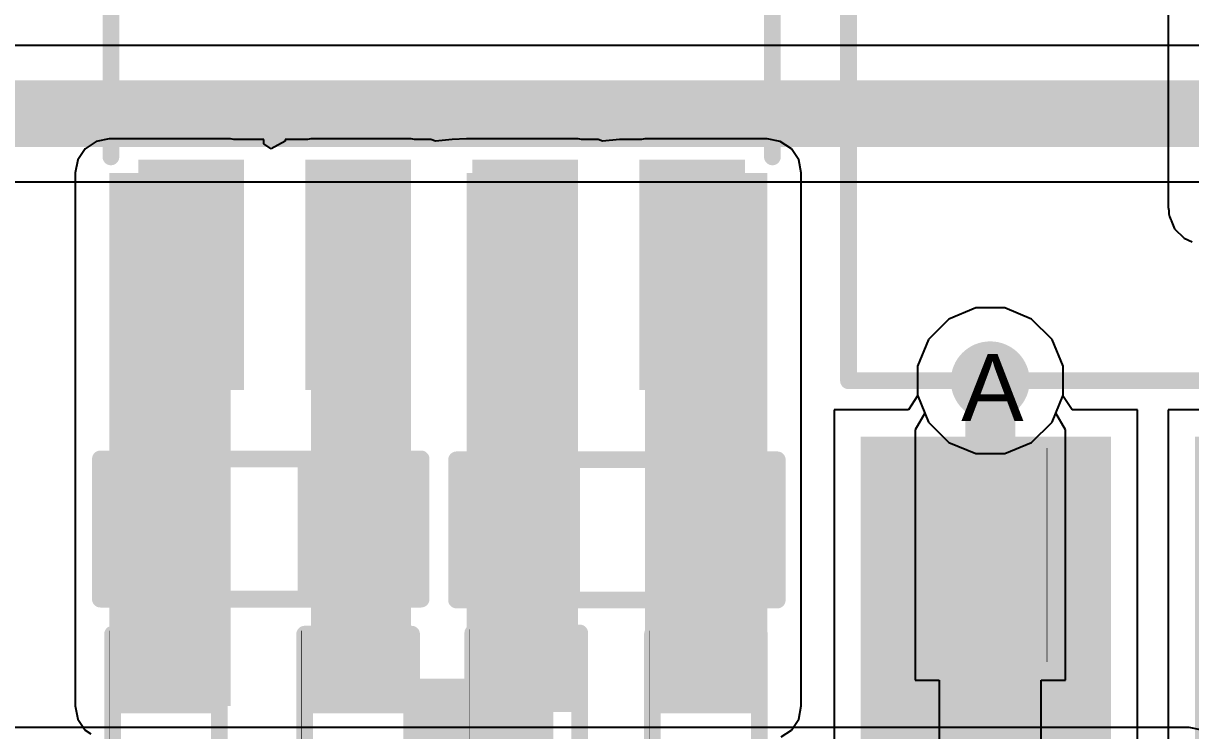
# Model space of a CAD drawing. Header units: inches. Extents: x 0 to 208, y 0 to 213.
# Drawn here: x 4.7491 to 5.0985, y 0.3002 to 0.5121 of the extents above; entities that cross this region are included whole.
import ezdxf

# ---------------------------------------------------------------- set-up
doc = ezdxf.new("R2010")
doc.units = ezdxf.units.IN
doc.header["$MEASUREMENT"] = 0
for name, color, linetype in [('Bottom Layer', 5, 'Continuous'), ('Bottom Overlay', 54, 'Continuous'), ('Bottom Paste', 16, 'Continuous'), ('Bottom Solder', 6, 'Continuous'), ('Drill Drawing', 1, 'Continuous'), ('L2_GND1', 16, 'Continuous'), ('L3_SIG1', 76, 'Continuous'), ('L4_PWR', 90, 'Continuous'), ('L5_GND2', 156, 'Continuous'), ('L6_SIG2', 130, 'Continuous'), ('L7_GND3', 216, 'Continuous'), ('Top Layer', 1, 'Continuous'), ('Top Overlay', 2, 'Continuous'), ('Top Paste', 8, 'Continuous'), ('Top Solder', 216, 'Continuous'), ('Via Holes', 16, 'Continuous')]:
    doc.layers.add(name, color=color, linetype=linetype)
doc.styles.add('Arial', font='', dxfattribs={"height": 0.2})
doc.styles.get('Arial').set_extended_font_data('Arial')

# ---------------------------------------------------------------- blocks, each defined once
blk = doc.blocks.new('R___0402_B_1')
at = {"layer": 'Bottom Layer'}
for points in [[(-0.0095, 0.0125), (-0.0095, -0.0125), (-0.0275, -0.0125), (-0.0275, 0.0125)], [(0.0275, 0.0125), (0.0275, -0.0125), (0.0095, -0.0125), (0.0095, 0.0125)]]:
    blk.add_hatch(color=5, dxfattribs=at).paths.add_polyline_path(points)
at = {"layer": 'Bottom Paste'}
for points in [[(-0.0095, 0.0125), (-0.0095, -0.0125), (-0.0275, -0.0125), (-0.0275, 0.0125)], [(0.0275, 0.0125), (0.0275, -0.0125), (0.0095, -0.0125), (0.0095, 0.0125)]]:
    blk.add_hatch(color=16, dxfattribs=at).paths.add_polyline_path(points)
at = {"layer": 'Bottom Solder'}
for points in [[(-0.00733, 0.01467), (-0.00733, -0.01467), (-0.02967, -0.01467), (-0.02967, 0.01467)], [(0.02967, 0.01467), (0.02967, -0.01467), (0.00733, -0.01467), (0.00733, 0.01467)]]:
    blk.add_hatch(color=6, dxfattribs=at).paths.add_polyline_path(points)
at = {"layer": 'Bottom Overlay'}
for points in [[(-0.031, -0.016, 0.005, 0.005, 0), (-0.031, 0.016, 0.005, 0.005, 0)], [(0.031, 0.016, 0.005, 0.005, 0), (-0.031, 0.016, 0.005, 0.005, 0)], [(0.031, -0.016, 0.005, 0.005, 0), (0.031, 0.016, 0.005, 0.005, 0)], [(0.032, 0.017, 0.000127, 0.000127, 0), (-0.032, 0.017, 0.000127, 0.000127, 0)], [(0.031, -0.016, 0.005, 0.005, 0), (-0.031, -0.016, 0.005, 0.005, 0)]]:
    blk.add_lwpolyline(points, format="xyseb", dxfattribs=at)
for points in [[(-0.03225, 0.016, 0.0025, 0.0025, 1), (-0.02975, 0.016, 0.0025, 0.0025, 1)], [(-0.03225, 0.016, 0.0025, 0.0025, 1), (-0.02975, 0.016, 0.0025, 0.0025, 1)], [(0.02975, 0.016, 0.0025, 0.0025, 1), (0.03225, 0.016, 0.0025, 0.0025, 1)], [(0.02975, 0.016, 0.0025, 0.0025, 1), (0.03225, 0.016, 0.0025, 0.0025, 1)], [(-0.03203, 0.017, 0.0000635, 0.0000635, 1), (-0.03197, 0.017, 0.0000635, 0.0000635, 1)], [(0.03197, 0.017, 0.0000635, 0.0000635, 1), (0.03203, 0.017, 0.0000635, 0.0000635, 1)], [(-0.03225, -0.016, 0.0025, 0.0025, 1), (-0.02975, -0.016, 0.0025, 0.0025, 1)], [(-0.03225, -0.016, 0.0025, 0.0025, 1), (-0.02975, -0.016, 0.0025, 0.0025, 1)], [(0.02975, -0.016, 0.0025, 0.0025, 1), (0.03225, -0.016, 0.0025, 0.0025, 1)], [(0.02975, -0.016, 0.0025, 0.0025, 1), (0.03225, -0.016, 0.0025, 0.0025, 1)]]:
    blk.add_lwpolyline(points, format="xyseb", close=True, dxfattribs=at)
blk = doc.blocks.new('R___0402_2')
at = {"layer": 'Top Layer'}
for points in [[(-0.0275, -0.0125), (-0.0275, 0.0125), (-0.0095, 0.0125), (-0.0095, -0.0125)], [(0.0095, -0.0125), (0.0095, 0.0125), (0.0275, 0.0125), (0.0275, -0.0125)]]:
    blk.add_hatch(color=1, dxfattribs=at).paths.add_polyline_path(points)
at = {"layer": 'Top Paste'}
for points in [[(-0.0275, -0.0125), (-0.0275, 0.0125), (-0.0095, 0.0125), (-0.0095, -0.0125)], [(0.0095, -0.0125), (0.0095, 0.0125), (0.0275, 0.0125), (0.0275, -0.0125)]]:
    blk.add_hatch(color=8, dxfattribs=at).paths.add_polyline_path(points)
at = {"layer": 'Top Solder'}
for points in [[(-0.02967, -0.01467), (-0.02967, 0.01467), (-0.00733, 0.01467), (-0.00733, -0.01467)], [(0.00733, -0.01467), (0.00733, 0.01467), (0.02967, 0.01467), (0.02967, -0.01467)]]:
    blk.add_hatch(color=216, dxfattribs=at).paths.add_polyline_path(points)
at = {"layer": 'Top Overlay'}
for points in [[(0.031, 0.016, 0.005, 0.005, 0), (-0.031, 0.016, 0.005, 0.005, 0)], [(-0.031, -0.016, 0.005, 0.005, 0), (-0.031, 0.016, 0.005, 0.005, 0)], [(0.031, -0.016, 0.005, 0.005, 0), (0.031, 0.016, 0.005, 0.005, 0)], [(0.031, -0.016, 0.005, 0.005, 0), (-0.031, -0.016, 0.005, 0.005, 0)], [(0.032, -0.017, 0.000127, 0.000127, 0), (-0.032, -0.017, 0.000127, 0.000127, 0)]]:
    blk.add_lwpolyline(points, format="xyseb", dxfattribs=at)
for points in [[(-0.03225, 0.016, 0.0025, 0.0025, 1), (-0.02975, 0.016, 0.0025, 0.0025, 1)], [(-0.03225, 0.016, 0.0025, 0.0025, 1), (-0.02975, 0.016, 0.0025, 0.0025, 1)], [(0.02975, 0.016, 0.0025, 0.0025, 1), (0.03225, 0.016, 0.0025, 0.0025, 1)], [(0.02975, 0.016, 0.0025, 0.0025, 1), (0.03225, 0.016, 0.0025, 0.0025, 1)], [(-0.03225, -0.016, 0.0025, 0.0025, 1), (-0.02975, -0.016, 0.0025, 0.0025, 1)], [(-0.03225, -0.016, 0.0025, 0.0025, 1), (-0.02975, -0.016, 0.0025, 0.0025, 1)], [(0.02975, -0.016, 0.0025, 0.0025, 1), (0.03225, -0.016, 0.0025, 0.0025, 1)], [(0.02975, -0.016, 0.0025, 0.0025, 1), (0.03225, -0.016, 0.0025, 0.0025, 1)], [(-0.03203, -0.017, 0.0000635, 0.0000635, 1), (-0.03197, -0.017, 0.0000635, 0.0000635, 1)], [(0.03197, -0.017, 0.0000635, 0.0000635, 1), (0.03203, -0.017, 0.0000635, 0.0000635, 1)]]:
    blk.add_lwpolyline(points, format="xyseb", close=True, dxfattribs=at)
blk = doc.blocks.new('SOT_23_B_4')
at = {"layer": 'Bottom Layer'}
for points in [[(-0.05354, 0.05748), (-0.02126, 0.05748), (-0.02126, 0.02126), (-0.05354, 0.02126)], [(0.02126, 0.05748), (0.05354, 0.05748), (0.05354, 0.02126), (0.02126, 0.02126)], [(-0.01614, -0.02126), (0.01614, -0.02126), (0.01614, -0.05748), (-0.01614, -0.05748)]]:
    blk.add_hatch(color=5, dxfattribs=at).paths.add_polyline_path(points)
at = {"layer": 'Bottom Paste'}
for points in [[(-0.05354, 0.05748), (-0.02126, 0.05748), (-0.02126, 0.02126), (-0.05354, 0.02126)], [(0.02126, 0.05748), (0.05354, 0.05748), (0.05354, 0.02126), (0.02126, 0.02126)], [(-0.01614, -0.02126), (0.01614, -0.02126), (0.01614, -0.05748), (-0.01614, -0.05748)]]:
    blk.add_hatch(color=16, dxfattribs=at).paths.add_polyline_path(points)
at = {"layer": 'Bottom Solder'}
for points in [[(-0.05754, 0.06148), (-0.01726, 0.06148), (-0.01726, 0.01726), (-0.05754, 0.01726)], [(0.01726, 0.06148), (0.05754, 0.06148), (0.05754, 0.01726), (0.01726, 0.01726)], [(-0.02014, -0.01726), (0.02014, -0.01726), (0.02014, -0.06148), (-0.02014, -0.06148)]]:
    blk.add_hatch(color=6, dxfattribs=at).paths.add_polyline_path(points)
at = {"layer": 'Bottom Overlay'}
for points in [[(-0.066, 0.051, 0.005, 0.005, 0), (-0.066, 0.041, 0.005, 0.005, 0)], [(-0.061, 0.046, 0.005, 0.005, 0), (-0.066, 0.051, 0.005, 0.005, 0)], [(-0.061, 0.046, 0.005, 0.005, 0), (-0.066, 0.041, 0.005, 0.005, 0)], [(0.013, 0.031, 0.005, 0.005, 0), (-0.013, 0.031, 0.005, 0.005, 0)], [(-0.061, 0.023, 0.005, 0.005, 0), (-0.061, -0.032, 0.005, 0.005, 0)], [(0.061, 0.023, 0.005, 0.005, 0), (0.061, -0.032, 0.005, 0.005, 0)], [(-0.022, -0.032, 0.005, 0.005, 0), (-0.061, -0.032, 0.005, 0.005, 0)], [(0.061, -0.032, 0.005, 0.005, 0), (0.022, -0.032, 0.005, 0.005, 0)]]:
    blk.add_lwpolyline(points, format="xyseb", dxfattribs=at)
for points in [[(-0.06725, 0.051, 0.0025, 0.0025, 1), (-0.06475, 0.051, 0.0025, 0.0025, 1)], [(-0.06725, 0.051, 0.0025, 0.0025, 1), (-0.06475, 0.051, 0.0025, 0.0025, 1)], [(-0.06225, 0.046, 0.0025, 0.0025, 1), (-0.05975, 0.046, 0.0025, 0.0025, 1)], [(-0.06225, 0.046, 0.0025, 0.0025, 1), (-0.05975, 0.046, 0.0025, 0.0025, 1)], [(-0.06725, 0.041, 0.0025, 0.0025, 1), (-0.06475, 0.041, 0.0025, 0.0025, 1)], [(-0.06725, 0.041, 0.0025, 0.0025, 1), (-0.06475, 0.041, 0.0025, 0.0025, 1)], [(-0.01425, 0.031, 0.0025, 0.0025, 1), (-0.01175, 0.031, 0.0025, 0.0025, 1)], [(0.01175, 0.031, 0.0025, 0.0025, 1), (0.01425, 0.031, 0.0025, 0.0025, 1)], [(-0.06225, 0.023, 0.0025, 0.0025, 1), (-0.05975, 0.023, 0.0025, 0.0025, 1)], [(0.05975, 0.023, 0.0025, 0.0025, 1), (0.06225, 0.023, 0.0025, 0.0025, 1)], [(-0.06225, -0.032, 0.0025, 0.0025, 1), (-0.05975, -0.032, 0.0025, 0.0025, 1)], [(-0.06225, -0.032, 0.0025, 0.0025, 1), (-0.05975, -0.032, 0.0025, 0.0025, 1)], [(-0.02325, -0.032, 0.0025, 0.0025, 1), (-0.02075, -0.032, 0.0025, 0.0025, 1)], [(0.02075, -0.032, 0.0025, 0.0025, 1), (0.02325, -0.032, 0.0025, 0.0025, 1)], [(0.05975, -0.032, 0.0025, 0.0025, 1), (0.06225, -0.032, 0.0025, 0.0025, 1)], [(0.05975, -0.032, 0.0025, 0.0025, 1), (0.06225, -0.032, 0.0025, 0.0025, 1)]]:
    blk.add_lwpolyline(points, format="xyseb", close=True, dxfattribs=at)
blk = doc.blocks.new('R___0603_130')
at = {"layer": 'Top Layer'}
for points in [[(-0.015, 0.0175), (-0.015, -0.0175), (-0.045, -0.0175), (-0.045, 0.0175)], [(0.045, 0.0175), (0.045, -0.0175), (0.015, -0.0175), (0.015, 0.0175)]]:
    blk.add_hatch(color=1, dxfattribs=at).paths.add_polyline_path(points)
at = {"layer": 'Top Paste'}
for points in [[(-0.015, 0.0175), (-0.015, -0.0175), (-0.045, -0.0175), (-0.045, 0.0175)], [(0.045, 0.0175), (0.045, -0.0175), (0.015, -0.0175), (0.015, 0.0175)]]:
    blk.add_hatch(color=8, dxfattribs=at).paths.add_polyline_path(points)
at = {"layer": 'Top Solder'}
for points in [[(-0.011, 0.0215), (-0.011, -0.0215), (-0.049, -0.0215), (-0.049, 0.0215)], [(0.049, 0.0215), (0.049, -0.0215), (0.011, -0.0215), (0.011, 0.0215)]]:
    blk.add_hatch(color=216, dxfattribs=at).paths.add_polyline_path(points)
at = {"layer": 'Top Overlay'}
for points in [[(-0.048, -0.021, 0.005, 0.005, 0), (-0.048, 0.021, 0.005, 0.005, 0)], [(-0.048, 0.021, 0.005, 0.005, 0), (0.048, 0.021, 0.005, 0.005, 0)], [(0.048, -0.021, 0.005, 0.005, 0), (0.048, 0.021, 0.005, 0.005, 0)], [(-0.048, -0.021, 0.005, 0.005, 0), (0.048, -0.021, 0.005, 0.005, 0)]]:
    blk.add_lwpolyline(points, format="xyseb", dxfattribs=at)
for points in [[(-0.04925, 0.021, 0.0025, 0.0025, 1), (-0.04675, 0.021, 0.0025, 0.0025, 1)], [(-0.04925, 0.021, 0.0025, 0.0025, 1), (-0.04675, 0.021, 0.0025, 0.0025, 1)], [(0.04675, 0.021, 0.0025, 0.0025, 1), (0.04925, 0.021, 0.0025, 0.0025, 1)], [(0.04675, 0.021, 0.0025, 0.0025, 1), (0.04925, 0.021, 0.0025, 0.0025, 1)], [(-0.04925, -0.021, 0.0025, 0.0025, 1), (-0.04675, -0.021, 0.0025, 0.0025, 1)], [(-0.04925, -0.021, 0.0025, 0.0025, 1), (-0.04675, -0.021, 0.0025, 0.0025, 1)], [(0.04675, -0.021, 0.0025, 0.0025, 1), (0.04925, -0.021, 0.0025, 0.0025, 1)], [(0.04675, -0.021, 0.0025, 0.0025, 1), (0.04925, -0.021, 0.0025, 0.0025, 1)]]:
    blk.add_lwpolyline(points, format="xyseb", close=True, dxfattribs=at)
blk = doc.blocks.new('R___0402_131')
at = {"layer": 'Top Layer'}
for points in [[(-0.0275, -0.0125), (-0.0275, 0.0125), (-0.0095, 0.0125), (-0.0095, -0.0125)], [(0.0095, -0.0125), (0.0095, 0.0125), (0.0275, 0.0125), (0.0275, -0.0125)]]:
    blk.add_hatch(color=1, dxfattribs=at).paths.add_polyline_path(points)
at = {"layer": 'Top Paste'}
for points in [[(-0.0275, -0.0125), (-0.0275, 0.0125), (-0.0095, 0.0125), (-0.0095, -0.0125)], [(0.0095, -0.0125), (0.0095, 0.0125), (0.0275, 0.0125), (0.0275, -0.0125)]]:
    blk.add_hatch(color=8, dxfattribs=at).paths.add_polyline_path(points)
at = {"layer": 'Top Solder'}
for points in [[(-0.02967, -0.01467), (-0.02967, 0.01466), (-0.00733, 0.01466), (-0.00733, -0.01467)], [(0.00733, -0.01467), (0.00733, 0.01466), (0.02967, 0.01466), (0.02967, -0.01467)]]:
    blk.add_hatch(color=216, dxfattribs=at).paths.add_polyline_path(points)
at = {"layer": 'Top Overlay'}
for points in [[(0.031, 0.016, 0.005, 0.005, 0), (-0.031, 0.016, 0.005, 0.005, 0)], [(-0.031, -0.016, 0.005, 0.005, 0), (-0.031, 0.016, 0.005, 0.005, 0)], [(0.031, -0.016, 0.005, 0.005, 0), (0.031, 0.016, 0.005, 0.005, 0)], [(0.031, -0.016, 0.005, 0.005, 0), (-0.031, -0.016, 0.005, 0.005, 0)], [(0.032, -0.017, 0.000127, 0.000127, 0), (-0.032, -0.017, 0.000127, 0.000127, 0)]]:
    blk.add_lwpolyline(points, format="xyseb", dxfattribs=at)
for points in [[(-0.03225, 0.016, 0.0025, 0.0025, 1), (-0.02975, 0.016, 0.0025, 0.0025, 1)], [(-0.03225, 0.016, 0.0025, 0.0025, 1), (-0.02975, 0.016, 0.0025, 0.0025, 1)], [(0.02975, 0.016, 0.0025, 0.0025, 1), (0.03225, 0.016, 0.0025, 0.0025, 1)], [(0.02975, 0.016, 0.0025, 0.0025, 1), (0.03225, 0.016, 0.0025, 0.0025, 1)], [(-0.03225, -0.016, 0.0025, 0.0025, 1), (-0.02975, -0.016, 0.0025, 0.0025, 1)], [(-0.03225, -0.016, 0.0025, 0.0025, 1), (-0.02975, -0.016, 0.0025, 0.0025, 1)], [(0.02975, -0.016, 0.0025, 0.0025, 1), (0.03225, -0.016, 0.0025, 0.0025, 1)], [(0.02975, -0.016, 0.0025, 0.0025, 1), (0.03225, -0.016, 0.0025, 0.0025, 1)], [(-0.03203, -0.017, 0.0000635, 0.0000635, 1), (-0.03197, -0.017, 0.0000635, 0.0000635, 1)], [(0.03197, -0.017, 0.0000635, 0.0000635, 1), (0.03203, -0.017, 0.0000635, 0.0000635, 1)]]:
    blk.add_lwpolyline(points, format="xyseb", close=True, dxfattribs=at)
blk = doc.blocks.new('PC817X2NIPW_176')
at = {"layer": 'Top Layer'}
for points in [[(-0.1437, 0.08543), (-0.1437, 0.01457), (-0.24212, 0.01457), (-0.24212, 0.08543)], [(0.24212, 0.08543), (0.24212, 0.01457), (0.1437, 0.01457), (0.1437, 0.08543)], [(-0.1437, -0.01457), (-0.1437, -0.08543), (-0.24212, -0.08543), (-0.24212, -0.01457)], [(0.24212, -0.01457), (0.24212, -0.08543), (0.1437, -0.08543), (0.1437, -0.01457)]]:
    blk.add_hatch(color=1, dxfattribs=at).paths.add_polyline_path(points)
at = {"layer": 'Top Paste'}
for points in [[(-0.1437, 0.08543), (-0.1437, 0.01457), (-0.24212, 0.01457), (-0.24212, 0.08543)], [(0.24212, 0.08543), (0.24212, 0.01457), (0.1437, 0.01457), (0.1437, 0.08543)], [(-0.1437, -0.01457), (-0.1437, -0.08543), (-0.24212, -0.08543), (-0.24212, -0.01457)], [(0.24212, -0.01457), (0.24212, -0.08543), (0.1437, -0.08543), (0.1437, -0.01457)]]:
    blk.add_hatch(color=8, dxfattribs=at).paths.add_polyline_path(points)
at = {"layer": 'Top Solder'}
for points in [[(-0.1417, 0.08743), (-0.1417, 0.01257), (-0.24412, 0.01257), (-0.24412, 0.08743)], [(0.24412, 0.08743), (0.24412, 0.01257), (0.1417, 0.01257), (0.1417, 0.08743)], [(-0.1417, -0.01257), (-0.1417, -0.08743), (-0.24412, -0.08743), (-0.24412, -0.01257)], [(0.24412, -0.01257), (0.24412, -0.08743), (0.1417, -0.08743), (0.1417, -0.01257)]]:
    blk.add_hatch(color=216, dxfattribs=at).paths.add_polyline_path(points)
at = {"layer": 'Top Overlay'}
for points in [[(-0.125, 0.0911, 0.005, 0.005, 0), (-0.125, -0.09, 0.005, 0.005, 0)], [(-0.125, 0.0911, 0.005, 0.005, 0), (0.1309, 0.0911, 0.005, 0.005, 0)], [(0.1309, 0.0911, 0.005, 0.005, 0), (0.1309, -0.09, 0.005, 0.005, 0)], [(-0.255, 0.058, 0.00984, 0.00984, 0), (-0.255, 0.048, 0.00984, 0.00984, 0)], [(-0.255, 0.058, 0.00984, 0.00984, 0), (-0.25, 0.053, 0.00984, 0.00984, 0)], [(-0.25, 0.053, 0.00984, 0.00984, 0), (-0.255, 0.048, 0.00984, 0.00984, 0)], [(-0.125, -0.09, 0.005, 0.005, 0), (0.1309, -0.09, 0.005, 0.005, 0)]]:
    blk.add_lwpolyline(points, format="xyseb", dxfattribs=at)
for points in [[(-0.12625, 0.0911, 0.0025, 0.0025, 1), (-0.12375, 0.0911, 0.0025, 0.0025, 1)], [(-0.12625, 0.0911, 0.0025, 0.0025, 1), (-0.12375, 0.0911, 0.0025, 0.0025, 1)], [(0.12965, 0.0911, 0.0025, 0.0025, 1), (0.13215, 0.0911, 0.0025, 0.0025, 1)], [(0.12965, 0.0911, 0.0025, 0.0025, 1), (0.13215, 0.0911, 0.0025, 0.0025, 1)], [(-0.25746, 0.058, 0.00492, 0.00492, 1), (-0.25254, 0.058, 0.00492, 0.00492, 1)], [(-0.25746, 0.058, 0.00492, 0.00492, 1), (-0.25254, 0.058, 0.00492, 0.00492, 1)], [(-0.25246, 0.053, 0.00492, 0.00492, 1), (-0.24754, 0.053, 0.00492, 0.00492, 1)], [(-0.25246, 0.053, 0.00492, 0.00492, 1), (-0.24754, 0.053, 0.00492, 0.00492, 1)], [(-0.25746, 0.048, 0.00492, 0.00492, 1), (-0.25254, 0.048, 0.00492, 0.00492, 1)], [(-0.25746, 0.048, 0.00492, 0.00492, 1), (-0.25254, 0.048, 0.00492, 0.00492, 1)], [(-0.12625, -0.09, 0.0025, 0.0025, 1), (-0.12375, -0.09, 0.0025, 0.0025, 1)], [(-0.12625, -0.09, 0.0025, 0.0025, 1), (-0.12375, -0.09, 0.0025, 0.0025, 1)], [(0.12965, -0.09, 0.0025, 0.0025, 1), (0.13215, -0.09, 0.0025, 0.0025, 1)], [(0.12965, -0.09, 0.0025, 0.0025, 1), (0.13215, -0.09, 0.0025, 0.0025, 1)]]:
    blk.add_lwpolyline(points, format="xyseb", close=True, dxfattribs=at)
blk = doc.blocks.new('SOIC_8_0_154___3_90___W______412')
at = {"layer": 'Top Layer'}
for points in [[(-0.13681, 0.06319), (-0.13681, 0.08681), (-0.07579, 0.08681), (-0.07579, 0.06319)], [(0.07579, 0.06319), (0.07579, 0.08681), (0.13681, 0.08681), (0.13681, 0.06319)], [(-0.13681, 0.01319), (-0.13681, 0.03681), (-0.07579, 0.03681), (-0.07579, 0.01319)], [(0.07579, 0.01319), (0.07579, 0.03681), (0.13681, 0.03681), (0.13681, 0.01319)], [(-0.13681, -0.03681), (-0.13681, -0.01319), (-0.07579, -0.01319), (-0.07579, -0.03681)], [(0.07579, -0.03681), (0.07579, -0.01319), (0.13681, -0.01319), (0.13681, -0.03681)], [(-0.13681, -0.08681), (-0.13681, -0.06319), (-0.07579, -0.06319), (-0.07579, -0.08681)], [(0.07579, -0.08681), (0.07579, -0.06319), (0.13681, -0.06319), (0.13681, -0.08681)]]:
    blk.add_hatch(color=1, dxfattribs=at).paths.add_polyline_path(points)
at = {"layer": 'Top Overlay'}
blk.add_hatch(color=2, dxfattribs=at).paths.add_polyline_path([(-0.07237, 0.064), (-0.05837, 0.064), (-0.05837, 0.087), (-0.07237, 0.087)])
at = {"layer": 'Top Paste'}
for points in [[(-0.13681, 0.06319), (-0.13681, 0.08681), (-0.07579, 0.08681), (-0.07579, 0.06319)], [(0.07579, 0.06319), (0.07579, 0.08681), (0.13681, 0.08681), (0.13681, 0.06319)], [(-0.13681, 0.01319), (-0.13681, 0.03681), (-0.07579, 0.03681), (-0.07579, 0.01319)], [(0.07579, 0.01319), (0.07579, 0.03681), (0.13681, 0.03681), (0.13681, 0.01319)], [(-0.13681, -0.03681), (-0.13681, -0.01319), (-0.07579, -0.01319), (-0.07579, -0.03681)], [(0.07579, -0.03681), (0.07579, -0.01319), (0.13681, -0.01319), (0.13681, -0.03681)], [(-0.13681, -0.08681), (-0.13681, -0.06319), (-0.07579, -0.06319), (-0.07579, -0.08681)], [(0.07579, -0.08681), (0.07579, -0.06319), (0.13681, -0.06319), (0.13681, -0.08681)]]:
    blk.add_hatch(color=8, dxfattribs=at).paths.add_polyline_path(points)
at = {"layer": 'Top Solder'}
for points in [[(-0.14081, 0.05919), (-0.14081, 0.09081), (-0.07179, 0.09081), (-0.07179, 0.05919)], [(0.07179, 0.05919), (0.07179, 0.09081), (0.14081, 0.09081), (0.14081, 0.05919)], [(-0.14081, 0.00919), (-0.14081, 0.04081), (-0.07179, 0.04081), (-0.07179, 0.00919)], [(0.07179, 0.00919), (0.07179, 0.04081), (0.14081, 0.04081), (0.14081, 0.00919)], [(-0.14081, -0.04081), (-0.14081, -0.00919), (-0.07179, -0.00919), (-0.07179, -0.04081)], [(0.07179, -0.04081), (0.07179, -0.00919), (0.14081, -0.00919), (0.14081, -0.04081)], [(-0.14081, -0.09081), (-0.14081, -0.05919), (-0.07179, -0.05919), (-0.07179, -0.09081)], [(0.07179, -0.09081), (0.07179, -0.05919), (0.14081, -0.05919), (0.14081, -0.09081)]]:
    blk.add_hatch(color=216, dxfattribs=at).paths.add_polyline_path(points)
at = {"layer": 'Top Overlay'}
for points in [[(0.071, 0.099, 0.005, 0.005, 0), (-0.072, 0.099, 0.005, 0.005, 0)], [(-0.14937, 0.071, 0.005, 0.005, 0), (-0.14937, 0.081, 0.005, 0.005, 0)], [(-0.14437, 0.076, 0.005, 0.005, 0), (-0.14937, 0.081, 0.005, 0.005, 0)], [(-0.14937, 0.071, 0.005, 0.005, 0), (-0.14437, 0.076, 0.005, 0.005, 0)], [(0.071, -0.099, 0.005, 0.005, 0), (-0.072, -0.099, 0.005, 0.005, 0)]]:
    blk.add_lwpolyline(points, format="xyseb", dxfattribs=at)
for points in [[(-0.07325, 0.099, 0.0025, 0.0025, 1), (-0.07075, 0.099, 0.0025, 0.0025, 1)], [(0.06975, 0.099, 0.0025, 0.0025, 1), (0.07225, 0.099, 0.0025, 0.0025, 1)], [(-0.15062, 0.081, 0.0025, 0.0025, 1), (-0.14812, 0.081, 0.0025, 0.0025, 1)], [(-0.15062, 0.081, 0.0025, 0.0025, 1), (-0.14812, 0.081, 0.0025, 0.0025, 1)], [(-0.14562, 0.076, 0.0025, 0.0025, 1), (-0.14312, 0.076, 0.0025, 0.0025, 1)], [(-0.14562, 0.076, 0.0025, 0.0025, 1), (-0.14312, 0.076, 0.0025, 0.0025, 1)], [(-0.15062, 0.071, 0.0025, 0.0025, 1), (-0.14812, 0.071, 0.0025, 0.0025, 1)], [(-0.15062, 0.071, 0.0025, 0.0025, 1), (-0.14812, 0.071, 0.0025, 0.0025, 1)], [(-0.07325, -0.099, 0.0025, 0.0025, 1), (-0.07075, -0.099, 0.0025, 0.0025, 1)], [(0.06975, -0.099, 0.0025, 0.0025, 1), (0.07225, -0.099, 0.0025, 0.0025, 1)]]:
    blk.add_lwpolyline(points, format="xyseb", close=True, dxfattribs=at)
blk = doc.blocks.new('RES_0603_491')
at = {"layer": 'Top Layer'}
for points in [[(-0.015, 0.0175), (-0.015, -0.0175), (-0.045, -0.0175), (-0.045, 0.0175)], [(0.045, 0.0175), (0.045, -0.0175), (0.015, -0.0175), (0.015, 0.0175)]]:
    blk.add_hatch(color=1, dxfattribs=at).paths.add_polyline_path(points)
at = {"layer": 'Top Paste'}
for points in [[(-0.015, 0.0175), (-0.015, -0.0175), (-0.045, -0.0175), (-0.045, 0.0175)], [(0.045, 0.0175), (0.045, -0.0175), (0.015, -0.0175), (0.015, 0.0175)]]:
    blk.add_hatch(color=8, dxfattribs=at).paths.add_polyline_path(points)
at = {"layer": 'Top Solder'}
for points in [[(-0.011, 0.0215), (-0.011, -0.0215), (-0.049, -0.0215), (-0.049, 0.0215)], [(0.049, 0.0215), (0.049, -0.0215), (0.011, -0.0215), (0.011, 0.0215)]]:
    blk.add_hatch(color=216, dxfattribs=at).paths.add_polyline_path(points)
at = {"layer": 'Top Overlay'}
for points in [[(0.048, 0.021, 0.005, 0.005, 0), (-0.048, 0.021, 0.005, 0.005, 0)], [(-0.048, 0.021, 0.005, 0.005, 0), (-0.048, -0.021, 0.005, 0.005, 0)], [(0.048, 0.021, 0.005, 0.005, 0), (0.048, -0.021, 0.005, 0.005, 0)], [(0.048, -0.021, 0.005, 0.005, 0), (-0.048, -0.021, 0.005, 0.005, 0)]]:
    blk.add_lwpolyline(points, format="xyseb", dxfattribs=at)
for points in [[(-0.04925, 0.021, 0.0025, 0.0025, 1), (-0.04675, 0.021, 0.0025, 0.0025, 1)], [(-0.04925, 0.021, 0.0025, 0.0025, 1), (-0.04675, 0.021, 0.0025, 0.0025, 1)], [(0.04675, 0.021, 0.0025, 0.0025, 1), (0.04925, 0.021, 0.0025, 0.0025, 1)], [(0.04675, 0.021, 0.0025, 0.0025, 1), (0.04925, 0.021, 0.0025, 0.0025, 1)], [(-0.04925, -0.021, 0.0025, 0.0025, 1), (-0.04675, -0.021, 0.0025, 0.0025, 1)], [(-0.04925, -0.021, 0.0025, 0.0025, 1), (-0.04675, -0.021, 0.0025, 0.0025, 1)], [(0.04675, -0.021, 0.0025, 0.0025, 1), (0.04925, -0.021, 0.0025, 0.0025, 1)], [(0.04675, -0.021, 0.0025, 0.0025, 1), (0.04925, -0.021, 0.0025, 0.0025, 1)]]:
    blk.add_lwpolyline(points, format="xyseb", close=True, dxfattribs=at)
blk = doc.blocks.new('RES_0402_492')
at = {"layer": 'Top Layer'}
for points in [[(-0.0275, -0.0125), (-0.0275, 0.0125), (-0.0095, 0.0125), (-0.0095, -0.0125)], [(0.0095, -0.0125), (0.0095, 0.0125), (0.0275, 0.0125), (0.0275, -0.0125)]]:
    blk.add_hatch(color=1, dxfattribs=at).paths.add_polyline_path(points)
at = {"layer": 'Top Paste'}
for points in [[(-0.0275, -0.0125), (-0.0275, 0.0125), (-0.0095, 0.0125), (-0.0095, -0.0125)], [(0.0095, -0.0125), (0.0095, 0.0125), (0.0275, 0.0125), (0.0275, -0.0125)]]:
    blk.add_hatch(color=8, dxfattribs=at).paths.add_polyline_path(points)
at = {"layer": 'Top Solder'}
for points in [[(-0.02967, -0.01467), (-0.02967, 0.01466), (-0.00733, 0.01466), (-0.00733, -0.01467)], [(0.00733, -0.01467), (0.00733, 0.01466), (0.02967, 0.01466), (0.02967, -0.01467)]]:
    blk.add_hatch(color=216, dxfattribs=at).paths.add_polyline_path(points)
at = {"layer": 'Top Overlay'}
for points in [[(0.031, 0.016, 0.005, 0.005, 0), (-0.031, 0.016, 0.005, 0.005, 0)], [(-0.031, -0.016, 0.005, 0.005, 0), (-0.031, 0.016, 0.005, 0.005, 0)], [(0.031, -0.016, 0.005, 0.005, 0), (0.031, 0.016, 0.005, 0.005, 0)], [(0.031, -0.016, 0.005, 0.005, 0), (-0.031, -0.016, 0.005, 0.005, 0)], [(0.032, -0.017, 0.000127, 0.000127, 0), (-0.032, -0.017, 0.000127, 0.000127, 0)]]:
    blk.add_lwpolyline(points, format="xyseb", dxfattribs=at)
for points in [[(-0.03225, 0.016, 0.0025, 0.0025, 1), (-0.02975, 0.016, 0.0025, 0.0025, 1)], [(-0.03225, 0.016, 0.0025, 0.0025, 1), (-0.02975, 0.016, 0.0025, 0.0025, 1)], [(0.02975, 0.016, 0.0025, 0.0025, 1), (0.03225, 0.016, 0.0025, 0.0025, 1)], [(0.02975, 0.016, 0.0025, 0.0025, 1), (0.03225, 0.016, 0.0025, 0.0025, 1)], [(-0.03225, -0.016, 0.0025, 0.0025, 1), (-0.02975, -0.016, 0.0025, 0.0025, 1)], [(-0.03225, -0.016, 0.0025, 0.0025, 1), (-0.02975, -0.016, 0.0025, 0.0025, 1)], [(0.02975, -0.016, 0.0025, 0.0025, 1), (0.03225, -0.016, 0.0025, 0.0025, 1)], [(0.02975, -0.016, 0.0025, 0.0025, 1), (0.03225, -0.016, 0.0025, 0.0025, 1)], [(-0.03203, -0.017, 0.0000635, 0.0000635, 1), (-0.03197, -0.017, 0.0000635, 0.0000635, 1)], [(0.03197, -0.017, 0.0000635, 0.0000635, 1), (0.03203, -0.017, 0.0000635, 0.0000635, 1)]]:
    blk.add_lwpolyline(points, format="xyseb", close=True, dxfattribs=at)
blk = doc.blocks.new('RES_0402_493')
at = {"layer": 'Top Layer'}
for points in [[(-0.0275, -0.0125), (-0.0275, 0.0125), (-0.0095, 0.0125), (-0.0095, -0.0125)], [(0.0095, -0.0125), (0.0095, 0.0125), (0.0275, 0.0125), (0.0275, -0.0125)]]:
    blk.add_hatch(color=1, dxfattribs=at).paths.add_polyline_path(points)
at = {"layer": 'Top Paste'}
for points in [[(-0.0275, -0.0125), (-0.0275, 0.0125), (-0.0095, 0.0125), (-0.0095, -0.0125)], [(0.0095, -0.0125), (0.0095, 0.0125), (0.0275, 0.0125), (0.0275, -0.0125)]]:
    blk.add_hatch(color=8, dxfattribs=at).paths.add_polyline_path(points)
at = {"layer": 'Top Solder'}
for points in [[(-0.02967, -0.01466), (-0.02967, 0.01467), (-0.00733, 0.01467), (-0.00733, -0.01466)], [(0.00733, -0.01466), (0.00733, 0.01467), (0.02967, 0.01467), (0.02967, -0.01466)]]:
    blk.add_hatch(color=216, dxfattribs=at).paths.add_polyline_path(points)
at = {"layer": 'Top Overlay'}
for points in [[(0.031, 0.016, 0.005, 0.005, 0), (-0.031, 0.016, 0.005, 0.005, 0)], [(-0.031, -0.016, 0.005, 0.005, 0), (-0.031, 0.016, 0.005, 0.005, 0)], [(0.031, -0.016, 0.005, 0.005, 0), (0.031, 0.016, 0.005, 0.005, 0)], [(0.031, -0.016, 0.005, 0.005, 0), (-0.031, -0.016, 0.005, 0.005, 0)], [(0.032, -0.017, 0.000127, 0.000127, 0), (-0.032, -0.017, 0.000127, 0.000127, 0)]]:
    blk.add_lwpolyline(points, format="xyseb", dxfattribs=at)
for points in [[(-0.03225, 0.016, 0.0025, 0.0025, 1), (-0.02975, 0.016, 0.0025, 0.0025, 1)], [(-0.03225, 0.016, 0.0025, 0.0025, 1), (-0.02975, 0.016, 0.0025, 0.0025, 1)], [(0.02975, 0.016, 0.0025, 0.0025, 1), (0.03225, 0.016, 0.0025, 0.0025, 1)], [(0.02975, 0.016, 0.0025, 0.0025, 1), (0.03225, 0.016, 0.0025, 0.0025, 1)], [(-0.03225, -0.016, 0.0025, 0.0025, 1), (-0.02975, -0.016, 0.0025, 0.0025, 1)], [(-0.03225, -0.016, 0.0025, 0.0025, 1), (-0.02975, -0.016, 0.0025, 0.0025, 1)], [(0.02975, -0.016, 0.0025, 0.0025, 1), (0.03225, -0.016, 0.0025, 0.0025, 1)], [(0.02975, -0.016, 0.0025, 0.0025, 1), (0.03225, -0.016, 0.0025, 0.0025, 1)], [(-0.03203, -0.017, 0.0000635, 0.0000635, 1), (-0.03197, -0.017, 0.0000635, 0.0000635, 1)], [(0.03197, -0.017, 0.0000635, 0.0000635, 1), (0.03203, -0.017, 0.0000635, 0.0000635, 1)]]:
    blk.add_lwpolyline(points, format="xyseb", close=True, dxfattribs=at)

msp = doc.modelspace()

# ---------------------------------------------------------------- hatches: boundary and pattern name
at = {"layer": 'Bottom Layer'}
h = msp.add_hatch(color=5, dxfattribs=at)
edge = h.paths.add_edge_path()
edge.add_arc((5.0385, 0.405), 0.01181, 0, 360)
at = {"layer": 'L2_GND1'}
h = msp.add_hatch(color=16, dxfattribs=at)
edge = h.paths.add_edge_path()
edge.add_arc((5.0385, 0.405), 0.01181, 0, 360)
at = {"layer": 'L3_SIG1'}
h = msp.add_hatch(color=76, dxfattribs=at)
edge = h.paths.add_edge_path()
edge.add_arc((5.0385, 0.405), 0.01181, 0, 360)
at = {"layer": 'L4_PWR'}
h = msp.add_hatch(color=90, dxfattribs=at)
edge = h.paths.add_edge_path()
edge.add_arc((5.0385, 0.405), 0.01181, 0, 360)
at = {"layer": 'L5_GND2'}
h = msp.add_hatch(color=156, dxfattribs=at)
edge = h.paths.add_edge_path()
edge.add_arc((5.0385, 0.405), 0.01181, 0, 360)
at = {"layer": 'L6_SIG2'}
h = msp.add_hatch(color=130, dxfattribs=at)
edge = h.paths.add_edge_path()
edge.add_arc((5.0385, 0.405), 0.01181, 0, 360)
at = {"layer": 'L7_GND3'}
h = msp.add_hatch(color=216, dxfattribs=at)
edge = h.paths.add_edge_path()
edge.add_arc((5.0385, 0.405), 0.01181, 0, 360)
at = {"layer": 'Top Layer'}
for points in [[(4.77477, 0.30762), (4.8111, 0.30762), (4.8111, 0.46726), (4.77477, 0.46726)], [(4.83514, 0.30763), (4.86514, 0.30763), (4.86514, 0.46726), (4.83514, 0.46726)], [(4.88175, 0.30763), (4.91514, 0.30763), (4.91514, 0.46726), (4.88175, 0.46726)], [(4.93514, 0.30763), (4.97175, 0.30763), (4.97175, 0.46726), (4.93514, 0.46726)]]:
    msp.add_hatch(color=1, dxfattribs=at).paths.add_polyline_path(points)
h = msp.add_hatch(color=1, dxfattribs=at)
edge = h.paths.add_edge_path()
edge.add_arc((5.0385, 0.405), 0.01181, 0, 360)
at = {"layer": 'Via Holes'}
h = msp.add_hatch(color=7, dxfattribs=at)
edge = h.paths.add_edge_path()
edge.add_arc((5.0385, 0.405), 0.00591, 0, 360)

# ---------------------------------------------------------------- linework, layer by layer
at = {"layer": 'Bottom Layer'}
for p, q in [((5.12124, 0.50539), (4.35645, 0.50539)), ((4.348, 0.46461), (5.12124, 0.46461)), ((5.03416, 0.42681), (5.02614, 0.42349)), ((5.04284, 0.42681), (5.03416, 0.42681)), ((5.05085, 0.42349), (5.04284, 0.42681)), ((5.02614, 0.42349), (5.02001, 0.41736)), ((5.05699, 0.41736), (5.05085, 0.42349)), ((5.02001, 0.41736), (5.01669, 0.40934)), ((5.06031, 0.40934), (5.05699, 0.41736)), ((5.01669, 0.40934), (5.01669, 0.40066)), ((5.06031, 0.40066), (5.06031, 0.40934)), ((5.01669, 0.40066), (5.0189, 0.39533)), ((5.0581, 0.39533), (5.06031, 0.40066)), ((5.0189, 0.39533), (5.016, 0.39033)), ((5.061, 0.39033), (5.0581, 0.39533)), ((5.016, 0.39033), (5.016, 0.39033)), ((5.016, 0.39033), (5.016, 0.35233)), ((5.061, 0.35233), (5.061, 0.39033)), ((5.061, 0.39033), (5.061, 0.39033)), ((5.016, 0.35233), (5.016, 0.31533)), ((5.061, 0.31533), (5.061, 0.35233)), ((5.016, 0.31533), (5.02321, 0.31533)), ((5.02321, 0.31533), (5.02321, 0.24694)), ((5.05379, 0.25327), (5.05379, 0.31533)), ((5.05379, 0.31533), (5.061, 0.31533))]:
    msp.add_line(p, q, dxfattribs=at)
for points in [[(4.348, 0.485, 0.02, 0.02, 0), (5.129, 0.485, 0.02, 0.02, 0)], [(5.0385, 0.37133, 0.015, 0.015, 0), (5.0385, 0.405, 0.015, 0.015, 0)], [(5.0385, 0.24694, 0.01, 0.01, 0), (5.0385, 0.33433, 0.01, 0.01, 0)]]:
    msp.add_lwpolyline(points, format="xyseb", dxfattribs=at)
for points in [[(5.03475, 0.405, 0.0075, 0.0075, 1), (5.04225, 0.405, 0.0075, 0.0075, 1)], [(5.03475, 0.37133, 0.0075, 0.0075, 1), (5.04225, 0.37133, 0.0075, 0.0075, 1)], [(5.036, 0.33433, 0.005, 0.005, 1), (5.041, 0.33433, 0.005, 0.005, 1)]]:
    msp.add_lwpolyline(points, format="xyseb", close=True, dxfattribs=at)
at = {"layer": 'L2_GND1'}
for p, q in [((5.03416, 0.42681), (5.02614, 0.42349)), ((5.04284, 0.42681), (5.03416, 0.42681)), ((5.05085, 0.42349), (5.04284, 0.42681)), ((5.02614, 0.42349), (5.02001, 0.41736)), ((5.05699, 0.41736), (5.05085, 0.42349)), ((5.02001, 0.41736), (5.01669, 0.40934)), ((5.06031, 0.40934), (5.05699, 0.41736)), ((5.01669, 0.40934), (5.01669, 0.40066)), ((5.06031, 0.40066), (5.06031, 0.40934)), ((5.01669, 0.40066), (5.02001, 0.39265)), ((5.05699, 0.39265), (5.06031, 0.40066)), ((5.02001, 0.39265), (5.02614, 0.38651)), ((5.05085, 0.38651), (5.05699, 0.39265)), ((5.02614, 0.38651), (5.03416, 0.38319)), ((5.04284, 0.38319), (5.05085, 0.38651)), ((5.03416, 0.38319), (5.04284, 0.38319))]:
    msp.add_line(p, q, dxfattribs=at)
at = {"layer": 'L3_SIG1'}
for p, q in [((5.03416, 0.42681), (5.02614, 0.42349)), ((5.04284, 0.42681), (5.03416, 0.42681)), ((5.05085, 0.42349), (5.04284, 0.42681)), ((5.02614, 0.42349), (5.02001, 0.41736)), ((5.05699, 0.41736), (5.05085, 0.42349)), ((5.02001, 0.41736), (5.01669, 0.40934)), ((5.06031, 0.40934), (5.05699, 0.41736)), ((5.01669, 0.40934), (5.01669, 0.40066)), ((5.06031, 0.40066), (5.06031, 0.40934)), ((5.01669, 0.40066), (5.02001, 0.39265)), ((5.05699, 0.39265), (5.06031, 0.40066)), ((5.02001, 0.39265), (5.02614, 0.38651)), ((5.05085, 0.38651), (5.05699, 0.39265)), ((5.02614, 0.38651), (5.03416, 0.38319)), ((5.04284, 0.38319), (5.05085, 0.38651)), ((5.03416, 0.38319), (5.04284, 0.38319))]:
    msp.add_line(p, q, dxfattribs=at)
at = {"layer": 'L4_PWR'}
for p, q in [((5.0918, 0.607), (5.0918, 0.457)), ((5.0918, 0.457), (5.092, 0.45602)), ((5.092, 0.45602), (5.092, 0.45502)), ((5.092, 0.45502), (5.09217, 0.45418)), ((5.09217, 0.45418), (5.09255, 0.45325)), ((5.09255, 0.45325), (5.09258, 0.4531)), ((5.09258, 0.4531), (5.09266, 0.45298)), ((5.09266, 0.45298), (5.09369, 0.4505)), ((5.09369, 0.4505), (5.0965, 0.44769)), ((5.0965, 0.44769), (5.09898, 0.44666)), ((5.03416, 0.42681), (5.02614, 0.42349)), ((5.04284, 0.42681), (5.03416, 0.42681)), ((5.05085, 0.42349), (5.04284, 0.42681)), ((5.02614, 0.42349), (5.02001, 0.41736)), ((5.05699, 0.41736), (5.05085, 0.42349)), ((5.02001, 0.41736), (5.01669, 0.40934)), ((5.06031, 0.40934), (5.05699, 0.41736)), ((5.01669, 0.40934), (5.01669, 0.40066)), ((5.06031, 0.40066), (5.06031, 0.40934)), ((5.01669, 0.40066), (5.02001, 0.39265)), ((5.05699, 0.39265), (5.06031, 0.40066)), ((5.02001, 0.39265), (5.02614, 0.38651)), ((5.05085, 0.38651), (5.05699, 0.39265)), ((5.02614, 0.38651), (5.03416, 0.38319)), ((5.04284, 0.38319), (5.05085, 0.38651)), ((5.03416, 0.38319), (5.04284, 0.38319))]:
    msp.add_line(p, q, dxfattribs=at)
at = {"layer": 'L5_GND2'}
for p, q in [((5.03416, 0.42681), (5.02614, 0.42349)), ((5.04284, 0.42681), (5.03416, 0.42681)), ((5.05085, 0.42349), (5.04284, 0.42681)), ((5.02614, 0.42349), (5.02001, 0.41736)), ((5.05699, 0.41736), (5.05085, 0.42349)), ((5.02001, 0.41736), (5.01669, 0.40934)), ((5.06031, 0.40934), (5.05699, 0.41736)), ((5.01669, 0.40934), (5.01669, 0.40066)), ((5.06031, 0.40066), (5.06031, 0.40934)), ((5.01669, 0.40066), (5.02001, 0.39265)), ((5.05699, 0.39265), (5.06031, 0.40066)), ((5.02001, 0.39265), (5.02614, 0.38651)), ((5.05085, 0.38651), (5.05699, 0.39265)), ((5.02614, 0.38651), (5.03416, 0.38319)), ((5.04284, 0.38319), (5.05085, 0.38651)), ((5.03416, 0.38319), (5.04284, 0.38319))]:
    msp.add_line(p, q, dxfattribs=at)
at = {"layer": 'L6_SIG2'}
for p, q in [((5.03416, 0.42681), (5.02614, 0.42349)), ((5.04284, 0.42681), (5.03416, 0.42681)), ((5.05085, 0.42349), (5.04284, 0.42681)), ((5.02614, 0.42349), (5.02001, 0.41736)), ((5.05699, 0.41736), (5.05085, 0.42349)), ((5.02001, 0.41736), (5.01669, 0.40934)), ((5.06031, 0.40934), (5.05699, 0.41736)), ((5.01669, 0.40934), (5.01669, 0.40066)), ((5.06031, 0.40066), (5.06031, 0.40934)), ((5.01669, 0.40066), (5.02001, 0.39265)), ((5.05699, 0.39265), (5.06031, 0.40066)), ((5.02001, 0.39265), (5.02614, 0.38651)), ((5.05085, 0.38651), (5.05699, 0.39265)), ((5.02614, 0.38651), (5.03416, 0.38319)), ((5.04284, 0.38319), (5.05085, 0.38651)), ((5.03416, 0.38319), (5.04284, 0.38319)), ((5.098, 0.3012), (4.71981, 0.3012)), ((5.1019, 0.30042), (5.098, 0.3012))]:
    msp.add_line(p, q, dxfattribs=at)
at = {"layer": 'L7_GND3'}
for p, q in [((5.03416, 0.42681), (5.02614, 0.42349)), ((5.04284, 0.42681), (5.03416, 0.42681)), ((5.05085, 0.42349), (5.04284, 0.42681)), ((5.02614, 0.42349), (5.02001, 0.41736)), ((5.05699, 0.41736), (5.05085, 0.42349)), ((5.02001, 0.41736), (5.01669, 0.40934)), ((5.06031, 0.40934), (5.05699, 0.41736)), ((5.01669, 0.40934), (5.01669, 0.40066)), ((5.06031, 0.40066), (5.06031, 0.40934)), ((5.01669, 0.40066), (5.02001, 0.39265)), ((5.05699, 0.39265), (5.06031, 0.40066)), ((5.02001, 0.39265), (5.02614, 0.38651)), ((5.05085, 0.38651), (5.05699, 0.39265)), ((5.02614, 0.38651), (5.03416, 0.38319)), ((5.04284, 0.38319), (5.05085, 0.38651)), ((5.03416, 0.38319), (5.04284, 0.38319))]:
    msp.add_line(p, q, dxfattribs=at)
at = {"layer": 'Top Layer'}
for p, q in [((4.77087, 0.47668), (4.76756, 0.47447)), ((4.77477, 0.47745), (4.77087, 0.47668)), ((4.8111, 0.47745), (4.77477, 0.47745)), ((4.81209, 0.47726), (4.8111, 0.47745)), ((4.8211, 0.47726), (4.81209, 0.47726)), ((4.8211, 0.476), (4.8211, 0.47726)), ((4.8233, 0.47448), (4.8211, 0.476)), ((4.82748, 0.47676), (4.8233, 0.47448)), ((4.83415, 0.47726), (4.82748, 0.47726)), ((4.82748, 0.47726), (4.82748, 0.47676)), ((4.83514, 0.47745), (4.83415, 0.47726)), ((4.86514, 0.47745), (4.83514, 0.47745)), ((4.86612, 0.47726), (4.86514, 0.47745)), ((4.8711, 0.47726), (4.86612, 0.47726)), ((4.87248, 0.47678), (4.8711, 0.47726)), ((4.8711, 0.47726), (4.8711, 0.47726)), ((4.87748, 0.47726), (4.87248, 0.47678)), ((4.88175, 0.47745), (4.87748, 0.47726)), ((4.87748, 0.47726), (4.87748, 0.47726)), ((4.91514, 0.47745), (4.88175, 0.47745)), ((4.91612, 0.47726), (4.91514, 0.47745)), ((4.9211, 0.47726), (4.91612, 0.47726)), ((4.92248, 0.47674), (4.9211, 0.47726)), ((4.9211, 0.47726), (4.9211, 0.47726)), ((4.92748, 0.47726), (4.92248, 0.47674)), ((4.93415, 0.47726), (4.92748, 0.47726)), ((4.92748, 0.47726), (4.92748, 0.47726)), ((4.93514, 0.47745), (4.93415, 0.47726)), ((4.97175, 0.47745), (4.93514, 0.47745)), ((4.97565, 0.47668), (4.97175, 0.47745)), ((4.97896, 0.47447), (4.97565, 0.47668)), ((4.76756, 0.47447), (4.76535, 0.47116)), ((4.98117, 0.47116), (4.97896, 0.47447)), ((4.76535, 0.47116), (4.76457, 0.46726)), ((4.98195, 0.46726), (4.98117, 0.47116)), ((4.76457, 0.46726), (4.76457, 0.30762)), ((4.98195, 0.30763), (4.98195, 0.46726)), ((5.03416, 0.42681), (5.02614, 0.42349)), ((5.04284, 0.42681), (5.03416, 0.42681)), ((5.05085, 0.42349), (5.04284, 0.42681)), ((5.02614, 0.42349), (5.02001, 0.41736)), ((5.05699, 0.41736), (5.05085, 0.42349)), ((5.02001, 0.41736), (5.01669, 0.40934)), ((5.06031, 0.40934), (5.05699, 0.41736)), ((5.01669, 0.40934), (5.01669, 0.40066)), ((5.06031, 0.40066), (5.06031, 0.40934)), ((5.01677, 0.40046), (5.01399, 0.3963)), ((5.01669, 0.40066), (5.01677, 0.40046)), ((5.06023, 0.40046), (5.06031, 0.40066)), ((5.063, 0.3963), (5.06023, 0.40046)), ((5.01399, 0.3963), (4.99174, 0.3963)), ((4.99174, 0.3963), (4.99174, 0.27788)), ((5.0826, 0.3963), (5.063, 0.3963)), ((5.0826, 0.27788), (5.0826, 0.3963)), ((5.1826, 0.3963), (5.09174, 0.3963)), ((5.09174, 0.3963), (5.09174, 0.27788)), ((4.76457, 0.30762), (4.76535, 0.30372)), ((4.98117, 0.30372), (4.98195, 0.30763)), ((4.76535, 0.30372), (4.76756, 0.30041)), ((4.97896, 0.30042), (4.98117, 0.30372)), ((4.76756, 0.30041), (4.76927, 0.29927)), ((4.97589, 0.29836), (4.97896, 0.30042))]:
    msp.add_line(p, q, dxfattribs=at)
for points in [[(5.0385, 0.33842, 0.015, 0.015, 0), (5.0385, 0.405, 0.015, 0.015, 0)], [(5.036, 0.33592, 0.025, 0.025, 0), (5.03717, 0.33709, 0.025, 0.025, 0)], [(5.03717, 0.33709, 0.005, 0.005, 0), (5.0385, 0.33842, 0.005, 0.005, 0)]]:
    msp.add_lwpolyline(points, format="xyseb", dxfattribs=at)
for points in [[(5.03475, 0.405, 0.0075, 0.0075, 1), (5.04225, 0.405, 0.0075, 0.0075, 1)], [(5.03092, 0.33709, 0.0125, 0.0125, 1), (5.04342, 0.33709, 0.0125, 0.0125, 1)], [(5.02975, 0.33592, 0.0125, 0.0125, 1), (5.04225, 0.33592, 0.0125, 0.0125, 1)], [(5.03475, 0.33842, 0.0075, 0.0075, 1), (5.04225, 0.33842, 0.0075, 0.0075, 1)], [(5.03592, 0.33709, 0.0025, 0.0025, 1), (5.03842, 0.33709, 0.0025, 0.0025, 1)], [(5.03725, 0.33842, 0.0025, 0.0025, 1), (5.03975, 0.33842, 0.0025, 0.0025, 1)]]:
    msp.add_lwpolyline(points, format="xyseb", close=True, dxfattribs=at)

# ---------------------------------------------------------------- block references
for name, p, rotation in [('PC817X2NIPW_176', (5.08717, 0.53), 90), ('SOIC_8_0_154___3_90___W______412', (4.87429, 0.54305), 270), ('R___0402_B_1', (5.0385, 0.35283), 270), ('RES_0603_491', (4.92675, 0.36034), 180), ('RES_0402_492', (4.89962, 0.2985), 270), ('R___0402_131', (4.79177, 0.29813), 270), ('R___0402_2', (4.84929, 0.29813), 270), ('RES_0402_493', (4.95339, 0.29813), 270), ('SOT_23_B_4', (4.8876, 0.25437), 180)]:
    msp.add_blockref(name, p, dxfattribs=dict(rotation=rotation))
msp.add_blockref('R___0603_130', (4.82014, 0.36061))

# ---------------------------------------------------------------- texts
at = {"layer": 'Drill Drawing', "style": 'Arial'}
msp.add_text('A', height=0.02, dxfattribs=at).set_placement((5.02983, 0.393))

doc.saveas('drawing.dxf')
